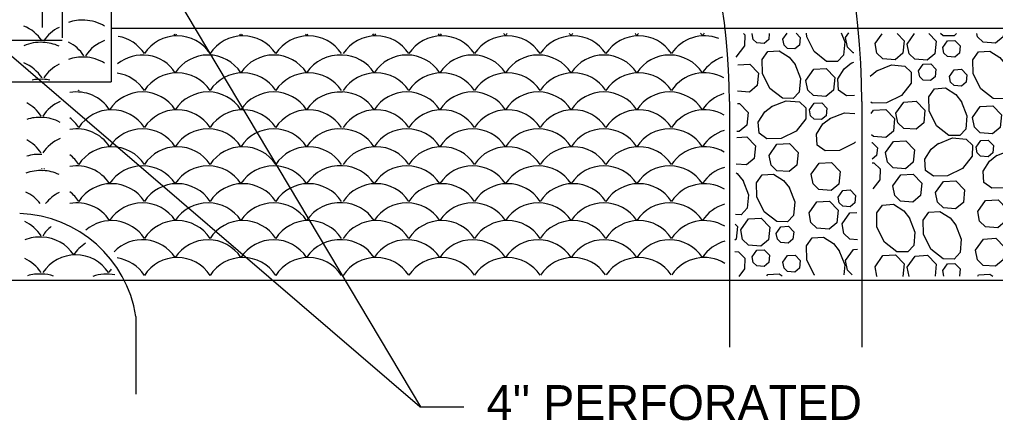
# Model space of a CAD drawing. Extents: x 1007 to 1035.5, y 1000.5 to 1021.5.
# Drawn here: x 1021.82 to 1027.41, y 1010.47 to 1012.77 of the extents above; entities that cross this region are included whole.
import ezdxf

# ---------------------------------------------------------------- set-up
doc = ezdxf.new("R2010")
doc.units = 0
doc.layers.add('1', color=7, linetype='Continuous')
doc.layers.add('5', color=7, linetype='Continuous')

msp = doc.modelspace()

# ---------------------------------------------------------------- linework, layer by layer
at = {"layer": '1'}
for p, q in [((1022.0648, 1012.6691), (1022.0648, 1015.8512)), ((1022.3453, 1014.9028), (1022.3453, 1012.4171)), ((1022.01, 1014.095), (1024.1172, 1010.5532)), ((1021.9513, 1012.728), (1021.9513, 1013.2242)), ((1022.3453, 1012.7248), (1029.6994, 1012.7248)), ((1016.6787, 1012.6561), (1022.0629, 1012.6561)), ((1024.1151, 1010.5532), (1021.6674, 1012.6535)), ((1017.3038, 1012.4171), (1022.3453, 1012.4171)), ((1025.8891, 1012.3034), (1025.8891, 1010.8943)), ((1026.6478, 1012.3034), (1026.6478, 1010.8943)), ((1008.4609, 1011.2787), (1030.2933, 1011.2787)), ((1022.4868, 1011.0708), (1022.4868, 1010.6256)), ((1024.1151, 1010.5532), (1024.3672, 1010.5532))]:
    msp.add_line(p, q, dxfattribs=at)
for centre, radius, start, end in [((1022.4183, 1012.3034), 7.875, 0, 90), ((1022.4183, 1012.3262), 7.5371, 0, 90), ((1022.4183, 1012.3118), 7.1314, 0, 90), ((1022.3781, 1012.3034), 4.2697, 0, 90), ((1022.3413, 1012.3034), 3.5478, 0, 90), ((1021.7954, 1010.9617), 0.7, 8.972, 87.8919)]:
    msp.add_arc(centre, radius, start, end, dxfattribs=at)
at = {"layer": '5'}
for points in [[(1025.9695, 1012.6935), (1025.9773, 1012.6862), (1025.9761, 1012.6237), (1025.9257, 1012.5592)], [(1026.1181, 1012.6947), (1026.1146, 1012.6594), (1026.0881, 1012.6373), (1026.0457, 1012.6405), (1026.0258, 1012.6598), (1026.0193, 1012.693)], [(1026.0193, 1012.693), (1026.0198, 1012.6939)], [(1026.2718, 1012.6958), (1026.2955, 1012.6712), (1026.2912, 1012.6279), (1026.2647, 1012.6058), (1026.2223, 1012.6089), (1026.2023, 1012.6282), (1026.1958, 1012.6615)], [(1026.1958, 1012.6615), (1026.2197, 1012.6954)], [(1026.5302, 1012.6978), (1026.5504, 1012.647), (1026.5438, 1012.5699), (1026.5089, 1012.5333), (1026.4464, 1012.5345), (1026.3754, 1012.5901), (1026.3325, 1012.6759), (1026.3322, 1012.6963)], [(1026.5553, 1012.6718), (1026.5738, 1012.6982)], [(1026.6023, 1012.5839), (1026.5993, 1012.5842), (1026.5661, 1012.6163), (1026.5553, 1012.6718)], [(1026.7244, 1012.6365), (1026.7643, 1012.6932)], [(1026.8513, 1012.6934), (1026.8905, 1012.6527), (1026.8833, 1012.5805), (1026.8392, 1012.5437), (1026.7685, 1012.5488), (1026.7353, 1012.581), (1026.7245, 1012.6364)], [(1027.0327, 1012.6937), (1027.0749, 1012.65), (1027.0678, 1012.5777), (1027.0235, 1012.541), (1026.9528, 1012.5461), (1026.9197, 1012.5783), (1026.9088, 1012.6337)], [(1026.9088, 1012.6337), (1026.9508, 1012.6936)], [(1027.1906, 1012.6941), (1027.1776, 1012.6804), (1027.1151, 1012.6816), (1027.0993, 1012.6939)], [(1027.4615, 1012.6947), (1027.4596, 1012.6753), (1027.4153, 1012.6386), (1027.3447, 1012.6437), (1027.3115, 1012.6759), (1027.3079, 1012.6943)], [(1027.1128, 1012.6141), (1027.1396, 1012.6523), (1027.1826, 1012.6547), (1027.2124, 1012.6238), (1027.2081, 1012.5805), (1027.1816, 1012.5584), (1027.1392, 1012.5615), (1027.1192, 1012.5808), (1027.1128, 1012.614)], [(1026.2635, 1012.5193), (1026.2968, 1012.4355), (1026.2901, 1012.3584), (1026.2553, 1012.3218), (1026.1928, 1012.323), (1026.1218, 1012.3786), (1026.0789, 1012.4644), (1026.0774, 1012.5453), (1026.1098, 1012.5909), (1026.1743, 1012.5952), (1026.2319, 1012.5582), (1026.2657, 1012.5159)], [(1027.4718, 1012.5173), (1027.5052, 1012.4335), (1027.4985, 1012.3564), (1027.4637, 1012.3198), (1027.4012, 1012.321), (1027.3302, 1012.3766), (1027.2873, 1012.4624), (1027.2858, 1012.5433), (1027.3182, 1012.5888), (1027.3827, 1012.5932), (1027.4403, 1012.5562), (1027.474, 1012.5139)], [(1025.9378, 1012.5149), (1026.006, 1012.5188), (1026.0558, 1012.4672), (1026.0486, 1012.395), (1026.0043, 1012.3582), (1025.9361, 1012.3632)], [(1026.607, 1012.3383), (1026.5605, 1012.3375), (1026.515, 1012.3698), (1026.5107, 1012.4343), (1026.5476, 1012.4919), (1026.5899, 1012.5257)], [(1026.5866, 1012.5236), (1026.6033, 1012.5302)], [(1026.7345, 1012.4808), (1026.8184, 1012.5141), (1026.8954, 1012.5074), (1026.932, 1012.4727), (1026.9308, 1012.4102), (1026.8753, 1012.3391), (1026.7894, 1012.2962), (1026.7085, 1012.2947), (1026.6998, 1012.301)], [(1026.974, 1012.4795), (1027.0009, 1012.5178), (1027.0438, 1012.5202), (1027.0737, 1012.4893), (1027.0693, 1012.4459), (1027.0428, 1012.4238), (1027.0004, 1012.427), (1026.9805, 1012.4463), (1026.974, 1012.4795)], [(1026.3281, 1012.4252), (1026.3729, 1012.489), (1026.4445, 1012.4931), (1026.4943, 1012.4415), (1026.487, 1012.3692), (1026.4428, 1012.3325), (1026.3722, 1012.3376), (1026.3389, 1012.3698), (1026.3282, 1012.4252)], [(1026.6963, 1012.4498), (1026.7379, 1012.483)], [(1027.1505, 1012.448), (1027.1774, 1012.4862), (1027.2203, 1012.4887), (1027.2503, 1012.4577), (1027.2459, 1012.4144), (1027.2194, 1012.3923), (1027.177, 1012.3954), (1027.157, 1012.4147), (1027.1506, 1012.448)], [(1027.2183, 1012.3058), (1027.2515, 1012.222), (1027.2448, 1012.1449), (1027.2101, 1012.1083), (1027.1476, 1012.1095), (1027.0765, 1012.1651), (1027.0337, 1012.2509), (1027.0322, 1012.3318), (1027.0646, 1012.3774), (1027.129, 1012.3817), (1027.1867, 1012.3447), (1027.2204, 1012.3024)], [(1025.9348, 1012.2918), (1025.9463, 1012.2925), (1025.996, 1012.2409), (1025.9888, 1012.1687), (1025.9446, 1012.1318), (1025.932, 1012.1327)], [(1026.1306, 1012.2756), (1026.2145, 1012.3088), (1026.2915, 1012.3022), (1026.3281, 1012.2674), (1026.3269, 1012.2049), (1026.2714, 1012.1338), (1026.1855, 1012.0909), (1026.1046, 1012.0895), (1026.0591, 1012.1219), (1026.0548, 1012.1863), (1026.0917, 1012.244), (1026.134, 1012.2777)], [(1026.3485, 1012.2558), (1026.3754, 1012.2942), (1026.4183, 1012.2966), (1026.4482, 1012.2657), (1026.4439, 1012.2222), (1026.4173, 1012.2002), (1026.3749, 1012.2032), (1026.355, 1012.2227), (1026.3486, 1012.2558)], [(1026.8443, 1012.2375), (1026.8892, 1012.3012), (1026.9608, 1012.3053), (1027.0105, 1012.2537), (1027.0033, 1012.1815), (1026.9591, 1012.1447), (1026.8884, 1012.1498), (1026.8552, 1012.1821), (1026.8444, 1012.2375)], [(1027.2828, 1012.2117), (1027.3277, 1012.2755), (1027.3993, 1012.2796), (1027.449, 1012.228), (1027.4418, 1012.1557), (1027.3976, 1012.119), (1027.3269, 1012.1241), (1027.2937, 1012.1563), (1027.2829, 1012.2117)], [(1026.4647, 1012.2067), (1026.5485, 1012.24), (1026.609, 1012.2347)], [(1026.7013, 1012.2345), (1026.7153, 1012.2545), (1026.7869, 1012.2586), (1026.8367, 1012.207), (1026.8295, 1012.1347), (1026.7853, 1012.098), (1026.7146, 1012.1031), (1026.7041, 1012.1132)], [(1026.6121, 1012.0736), (1026.6054, 1012.065), (1026.5196, 1012.0221), (1026.4386, 1012.0207), (1026.3931, 1012.0531), (1026.3888, 1012.1175), (1026.4258, 1012.1752), (1026.4681, 1012.2089)], [(1025.9314, 1012.0983), (1025.9884, 1012.1016), (1026.0382, 1012.05), (1026.0309, 1011.9777), (1025.9868, 1011.941), (1025.9287, 1011.9452)], [(1026.1171, 1011.9947), (1026.1619, 1012.0585), (1026.2334, 1012.0626), (1026.2832, 1012.011), (1026.276, 1011.9387), (1026.2318, 1011.9019), (1026.1612, 1011.9071), (1026.1279, 1011.9393), (1026.1171, 1011.9947)], [(1026.7051, 1012.0682), (1026.7076, 1012.0683), (1026.7374, 1012.0374), (1026.7331, 1011.9941), (1026.7073, 1011.9726)], [(1026.7847, 1012.0112), (1026.8294, 1012.0749), (1026.901, 1012.079), (1026.9508, 1012.0274), (1026.9435, 1011.9552), (1026.8993, 1011.9183), (1026.8287, 1011.9235), (1026.7954, 1011.9557), (1026.7847, 1012.0112)], [(1027.0853, 1012.0621), (1027.1693, 1012.0953), (1027.2463, 1012.0887), (1027.2828, 1012.0539), (1027.2817, 1011.9914), (1027.2262, 1011.9203), (1027.1403, 1011.8774), (1027.0593, 1011.876), (1027.0138, 1011.9084), (1027.0095, 1011.9728), (1027.0464, 1012.0305), (1027.0888, 1012.0642)], [(1027.3033, 1012.0423), (1027.3302, 1012.0807), (1027.3731, 1012.0831), (1027.4029, 1012.0522), (1027.3987, 1012.0087), (1027.3721, 1011.9867), (1027.3297, 1011.9897), (1027.3098, 1012.0092), (1027.3033, 1012.0423)], [(1027.4194, 1011.9932), (1027.5033, 1012.0265), (1027.5803, 1012.0198), (1027.6168, 1011.9851), (1027.6157, 1011.9226), (1027.5602, 1011.8515), (1027.4743, 1011.8086), (1027.3933, 1011.8072), (1027.3478, 1011.8396), (1027.3435, 1011.904), (1027.3805, 1011.9617), (1027.4228, 1011.9954)], [(1026.3584, 1011.8863), (1026.4033, 1011.9501), (1026.4748, 1011.9542), (1026.5246, 1011.9026), (1026.5174, 1011.8303), (1026.4732, 1011.7935), (1026.4025, 1011.7987), (1026.3693, 1011.8309), (1026.3585, 1011.8863)], [(1026.7078, 1011.9528), (1026.7167, 1011.9521), (1026.7533, 1011.9172), (1026.7521, 1011.8547), (1026.7113, 1011.8025)], [(1025.9278, 1011.8948), (1025.9337, 1011.8911), (1025.9674, 1011.8487)], [(1026.231, 1011.8115), (1026.2643, 1011.7277), (1026.2576, 1011.6506), (1026.2228, 1011.614), (1026.1603, 1011.6152), (1026.0893, 1011.6707), (1026.0464, 1011.7566), (1026.0449, 1011.8375), (1026.0773, 1011.8831), (1026.1418, 1011.8873), (1026.1994, 1011.8504), (1026.2332, 1011.8081)], [(1026.8268, 1011.8202), (1026.8716, 1011.884), (1026.9432, 1011.8881), (1026.9929, 1011.8365), (1026.9857, 1011.7642), (1026.9415, 1011.7275), (1026.8708, 1011.7326), (1026.8377, 1011.7648), (1026.8268, 1011.8202)], [(1025.9653, 1011.8522), (1025.9986, 1011.7683), (1025.9919, 1011.6912), (1025.9571, 1011.6547), (1025.9236, 1011.6553)], [(1027.0718, 1011.7812), (1027.1167, 1011.845), (1027.1882, 1011.8491), (1027.2379, 1011.7975), (1027.2308, 1011.7252), (1027.1865, 1011.6884), (1027.1159, 1011.6936), (1027.0827, 1011.7258), (1027.0718, 1011.7812)], [(1026.5124, 1011.7557), (1026.5393, 1011.7939), (1026.5823, 1011.7964), (1026.6121, 1011.7654), (1026.6078, 1011.7221), (1026.5813, 1011.7), (1026.5389, 1011.7031), (1026.5189, 1011.7224), (1026.5125, 1011.7557)], [(1026.3459, 1011.6649), (1026.3908, 1011.7287), (1026.4623, 1011.7327), (1026.512, 1011.6812), (1026.5048, 1011.6089), (1026.4606, 1011.5722), (1026.3899, 1011.5772), (1026.3568, 1011.6095), (1026.3459, 1011.6649)], [(1027.3132, 1011.6728), (1027.358, 1011.7366), (1027.4296, 1011.7407), (1027.4793, 1011.6891), (1027.4722, 1011.6168), (1027.4279, 1011.58), (1027.3573, 1011.5852), (1027.324, 1011.6174), (1027.3133, 1011.6728)], [(1026.5353, 1011.6017), (1026.5801, 1011.6653), (1026.6199, 1011.6677)], [(1026.9201, 1011.6387), (1026.9533, 1011.5548), (1026.9467, 1011.4777), (1026.9118, 1011.4412), (1026.8493, 1011.4423), (1026.7783, 1011.4979), (1026.7354, 1011.5837), (1026.734, 1011.6647), (1026.7663, 1011.7102), (1026.8308, 1011.7145), (1026.8884, 1011.6776), (1026.9222, 1011.6352)], [(1027.1858, 1011.598), (1027.219, 1011.5142), (1027.2123, 1011.4371), (1027.1776, 1011.4005), (1027.1151, 1011.4017), (1027.044, 1011.4572), (1027.0012, 1011.5431), (1026.9997, 1011.624), (1027.0321, 1011.6696), (1027.0965, 1011.6738), (1027.1542, 1011.6369), (1027.1879, 1011.5946)], [(1025.9541, 1011.5673), (1025.9988, 1011.6311), (1026.0704, 1011.6352), (1026.1202, 1011.5836), (1026.113, 1011.5113), (1026.0688, 1011.4745), (1025.9981, 1011.4797), (1025.9649, 1011.5119), (1025.9541, 1011.5673)], [(1025.9226, 1011.5999), (1025.9358, 1011.5863), (1025.9286, 1011.514), (1025.921, 1011.5077)], [(1026.158, 1011.5477), (1026.1848, 1011.5858), (1026.2278, 1011.5883), (1026.2577, 1011.5573), (1026.2533, 1011.514), (1026.2268, 1011.492), (1026.1844, 1011.495), (1026.1644, 1011.5143), (1026.158, 1011.5476)], [(1026.6229, 1011.5108), (1026.5793, 1011.514), (1026.5461, 1011.5462), (1026.5353, 1011.6016)], [(1026.3793, 1011.3072), (1026.3754, 1011.3102), (1026.3325, 1011.396), (1026.3311, 1011.4769), (1026.3634, 1011.5224), (1026.4279, 1011.5267), (1026.4855, 1011.4898), (1026.5193, 1011.4475)], [(1027.3007, 1011.4514), (1027.3455, 1011.5152), (1027.417, 1011.5192), (1027.4668, 1011.4677), (1027.4596, 1011.3954), (1027.4153, 1011.3587), (1027.3447, 1011.3637), (1027.3115, 1011.396), (1027.3007, 1011.4514)], [(1025.9198, 1011.4428), (1025.9407, 1011.441), (1025.9773, 1011.4062), (1025.9761, 1011.3437), (1025.9424, 1011.3007)], [(1026.0193, 1011.4131), (1026.0462, 1011.4513), (1026.0891, 1011.4538), (1026.1189, 1011.4228), (1026.1146, 1011.3795), (1026.0881, 1011.3574), (1026.0457, 1011.3605), (1026.0258, 1011.3798), (1026.0193, 1011.4131)], [(1026.5171, 1011.4508), (1026.5504, 1011.367), (1026.5454, 1011.3097)], [(1026.5553, 1011.3918), (1026.6001, 1011.4557), (1026.6239, 1011.457)], [(1026.1958, 1011.3816), (1026.2227, 1011.4198), (1026.2656, 1011.4223), (1026.2955, 1011.3913), (1026.2912, 1011.348), (1026.2647, 1011.3259), (1026.2223, 1011.329), (1026.2023, 1011.3483), (1026.1958, 1011.3816)], [(1026.5928, 1011.3104), (1026.5661, 1011.3364), (1026.5553, 1011.3918)], [(1026.7244, 1011.3565), (1026.7693, 1011.4203), (1026.8408, 1011.4243), (1026.8905, 1011.3728), (1026.8833, 1011.3008)], [(1026.9088, 1011.3538), (1026.9536, 1011.4176), (1027.0252, 1011.4217), (1027.0749, 1011.3701), (1027.0681, 1011.3016)], [(1026.7361, 1011.3003), (1026.7353, 1011.3011), (1026.7245, 1011.3565)], [(1026.9192, 1011.301), (1026.9088, 1011.3538)], [(1027.1128, 1011.3342), (1027.1396, 1011.3723), (1027.1826, 1011.3748), (1027.2124, 1011.3438), (1027.2083, 1011.3021)], [(1027.119, 1011.3017), (1027.1128, 1011.3341)], [(1026.1042, 1011.3031), (1026.1098, 1011.311), (1026.1743, 1011.3152), (1026.1913, 1011.3043)], [(1027.3136, 1011.3025), (1027.3182, 1011.3089), (1027.3827, 1011.3132), (1027.3989, 1011.3028)]]:
    msp.add_lwpolyline(points, dxfattribs=at)
for centre, start, end in [((1021.7596, 1012.5285), 33.1386, 67.9413), ((1022.1466, 1012.5285), 116.6487, 146.8614), ((1022.1763, 1012.5456), 85.7476, 109.7641), ((1022.1868, 1012.5456), 57.6435, 88.4378), ((1022.3468, 1012.4557), 33.1386, 80.3852), ((1022.7233, 1012.4557), 33.1386, 146.8614), ((1022.5238, 1012.5578), 33.1386, 35.8149), ((1022.9003, 1012.5578), 144.1776, 146.8614), ((1023.0998, 1012.4557), 33.1386, 146.8614), ((1022.9003, 1012.5578), 33.1386, 36.0586), ((1023.2768, 1012.5578), 143.9331, 146.8614), ((1023.4763, 1012.4557), 33.1386, 146.8614), ((1023.2768, 1012.5578), 33.1386, 36.3031), ((1023.6533, 1012.5578), 143.6879, 146.8614), ((1023.8633, 1012.4557), 33.1386, 146.8614), ((1023.6638, 1012.5578), 33.1386, 36.5551), ((1024.0403, 1012.5578), 143.435, 146.8614), ((1024.2398, 1012.4557), 33.1386, 146.8614), ((1024.0403, 1012.5578), 33.1386, 36.8011), ((1024.4168, 1012.5578), 143.1882, 146.8614), ((1024.6163, 1012.4557), 33.1386, 146.8614), ((1024.4168, 1012.5578), 33.1386, 37.048), ((1024.7933, 1012.5578), 142.9406, 146.8614), ((1024.9928, 1012.4557), 33.1386, 146.8614), ((1024.7933, 1012.5578), 33.1386, 37.2956), ((1025.1698, 1012.5578), 142.6922, 146.8614), ((1025.3693, 1012.4557), 33.1386, 146.8614), ((1025.1698, 1012.5578), 33.1386, 37.544), ((1025.5463, 1012.5578), 142.443, 146.8614), ((1025.7458, 1012.4557), 68.6598, 146.8614), ((1025.5463, 1012.5578), 33.1386, 37.7932), ((1025.9228, 1012.5578), 142.1929, 146.8614), ((1021.9366, 1012.4186), 85.7476, 114.2746), ((1021.9471, 1012.4186), 64.0142, 88.4378), ((1021.9993, 1012.4435), 33.1386, 63.3513), ((1022.3863, 1012.4435), 110.5779, 146.8614), ((1022.1763, 1012.3336), 85.7476, 109.7641), ((1022.5238, 1012.3458), 33.1386, 129.4481), ((1022.9003, 1012.3458), 33.1386, 146.8614), ((1023.2768, 1012.3458), 33.1386, 146.8614), ((1023.6533, 1012.3458), 85.7476, 146.8614), ((1023.6638, 1012.3458), 33.1386, 88.4378), ((1024.0403, 1012.3458), 33.1386, 146.8614), ((1024.4168, 1012.3458), 33.1386, 146.8614), ((1024.7933, 1012.3458), 33.1386, 146.8614), ((1025.1698, 1012.3458), 33.1386, 146.8614), ((1025.5463, 1012.3458), 33.1386, 146.8614), ((1025.9228, 1012.3458), 108.9123, 146.8614), ((1021.7596, 1012.3165), 33.1386, 67.9413), ((1022.1466, 1012.3165), 116.6487, 146.8614), ((1022.1868, 1012.3336), 57.6435, 88.4378), ((1022.3468, 1012.2437), 33.1386, 81.6059), ((1022.7233, 1012.2437), 33.1386, 146.8614), ((1023.0998, 1012.2437), 33.1386, 146.8614), ((1023.4763, 1012.2437), 33.1386, 146.8614), ((1023.8633, 1012.2437), 33.1386, 146.8614), ((1024.2398, 1012.2437), 33.1386, 146.8614), ((1024.6163, 1012.2437), 33.1386, 146.8614), ((1024.9928, 1012.2437), 33.1386, 146.8614), ((1025.3693, 1012.2437), 33.1386, 146.8614), ((1025.7458, 1012.2437), 60.2927, 146.8614), ((1021.9366, 1012.2066), 85.7476, 101.7939), ((1021.9471, 1012.2066), 78.2061, 88.4378), ((1022.1473, 1012.1338), 33.1386, 100.1325), ((1021.9703, 1012.2437), 33.1386, 33.8639), ((1022.3468, 1012.2437), 146.1361, 146.8614), ((1022.5238, 1012.1338), 33.1386, 146.8614), ((1022.9003, 1012.1338), 33.1386, 146.8614), ((1023.2768, 1012.1338), 33.1386, 146.8614), ((1023.6533, 1012.1338), 85.7476, 146.8614), ((1023.6638, 1012.1338), 33.1386, 88.4378), ((1024.0403, 1012.1338), 33.1386, 146.8614), ((1024.4168, 1012.1338), 33.1386, 146.8614), ((1024.7933, 1012.1338), 33.1386, 146.8614), ((1025.1698, 1012.1338), 33.1386, 146.8614), ((1025.5463, 1012.1338), 33.1386, 146.8614), ((1025.9228, 1012.1338), 106.7842, 146.8614), ((1021.7542, 1012.0979), 33.1386, 61.7973), ((1022.1412, 1012.0979), 113.5782, 146.8614), ((1022.3468, 1012.0317), 33.1386, 146.8614), ((1022.7233, 1012.0317), 33.1386, 146.8614), ((1023.0998, 1012.0317), 33.1386, 146.8614), ((1023.4763, 1012.0317), 33.1386, 146.8614), ((1023.8633, 1012.0317), 33.1386, 146.8614), ((1024.2398, 1012.0317), 33.1386, 146.8614), ((1024.6163, 1012.0317), 33.1386, 146.8614), ((1024.9928, 1012.0317), 33.1386, 146.8614), ((1025.3693, 1012.0317), 33.1386, 146.8614), ((1025.7458, 1012.0317), 59.9284, 146.8614), ((1021.9312, 1011.988), 85.7476, 108.3049), ((1021.9417, 1011.988), 60.8783, 88.4378), ((1021.9703, 1012.0317), 33.1386, 52.3569), ((1022.1473, 1011.9218), 33.1386, 100.1325), ((1022.5238, 1011.9218), 33.1386, 146.8614), ((1022.9003, 1011.9218), 33.1386, 146.8614), ((1023.2768, 1011.9218), 33.1386, 146.8614), ((1023.6533, 1011.9218), 85.7476, 146.8614), ((1023.6638, 1011.9218), 33.1386, 88.4378), ((1024.0403, 1011.9218), 33.1386, 146.8614), ((1024.4168, 1011.9218), 33.1386, 146.8614), ((1024.7933, 1011.9218), 33.1386, 146.8614), ((1025.1698, 1011.9218), 33.1386, 146.8614), ((1025.5463, 1011.9218), 33.1386, 146.8614), ((1025.9228, 1011.9218), 106.4562, 146.8614), ((1021.7542, 1011.8859), 33.1386, 61.7973), ((1022.1412, 1011.8859), 113.5782, 146.8614), ((1021.9312, 1011.776), 85.7476, 108.3049), ((1022.3468, 1011.8197), 33.1386, 146.8614), ((1022.7233, 1011.8197), 33.1386, 146.8614), ((1023.0998, 1011.8197), 33.1386, 146.8614), ((1023.4763, 1011.8197), 33.1386, 146.8614), ((1023.8633, 1011.8197), 33.1386, 146.8614), ((1024.2398, 1011.8197), 33.1386, 146.8614), ((1024.6163, 1011.8197), 33.1386, 146.8614), ((1024.9928, 1011.8197), 33.1386, 146.8614), ((1025.3693, 1011.8197), 33.1386, 146.8614), ((1025.7458, 1011.8197), 59.5627, 146.8614), ((1021.9703, 1011.8197), 33.1386, 52.3569), ((1021.9366, 1011.6828), 85.7476, 111.2595), ((1021.7596, 1011.7927), 33.1386, 34.4538), ((1021.9471, 1011.6828), 64.0142, 88.4378), ((1022.1466, 1011.7927), 145.5462, 146.8614), ((1022.1473, 1011.7098), 33.1386, 100.1325), ((1022.5238, 1011.7098), 33.1386, 146.8614), ((1022.9003, 1011.7098), 33.1386, 146.8614), ((1023.2768, 1011.7098), 33.1386, 146.8614), ((1023.6533, 1011.7098), 85.7476, 146.8614), ((1023.6638, 1011.7098), 33.1386, 88.4378), ((1024.0403, 1011.7098), 33.1386, 146.8614), ((1024.4168, 1011.7098), 33.1386, 146.8614), ((1024.7933, 1011.7098), 33.1386, 146.8614), ((1025.1698, 1011.7098), 33.1386, 146.8614), ((1025.5463, 1011.7098), 33.1386, 146.8614), ((1025.9228, 1011.7098), 106.1288, 146.8614), ((1022.3468, 1011.6077), 33.1386, 146.8614), ((1022.7233, 1011.6077), 33.1386, 146.8614), ((1023.0998, 1011.6077), 33.1386, 146.8614), ((1023.4763, 1011.6077), 33.1386, 146.8614), ((1023.8633, 1011.6077), 33.1386, 146.8614), ((1024.2398, 1011.6077), 33.1386, 146.8614), ((1024.6163, 1011.6077), 33.1386, 146.8614), ((1024.9928, 1011.6077), 33.1386, 146.8614), ((1025.3693, 1011.6077), 33.1386, 146.8614), ((1025.7458, 1011.6077), 59.1956, 146.8614), ((1021.7596, 1011.5807), 37.7101, 64.9079), ((1022.1466, 1011.5807), 116.6487, 142.2899), ((1021.9703, 1011.6077), 33.1386, 52.3569), ((1022.1473, 1011.4978), 33.1386, 100.1325), ((1022.5238, 1011.4978), 33.1386, 146.8614), ((1022.9003, 1011.4978), 33.1386, 146.8614), ((1023.2768, 1011.4978), 33.1386, 146.8614), ((1023.6533, 1011.4978), 85.7476, 146.8614), ((1023.6638, 1011.4978), 33.1386, 88.4378), ((1024.0403, 1011.4978), 33.1386, 146.8614), ((1024.4168, 1011.4978), 33.1386, 146.8614), ((1024.7933, 1011.4978), 33.1386, 146.8614), ((1025.1698, 1011.4978), 33.1386, 146.8614), ((1025.5463, 1011.4978), 33.1386, 146.8614), ((1022.1473, 1011.4978), 131.7773, 132.1299), ((1025.9228, 1011.4978), 105.8019, 146.8614), ((1021.7542, 1011.4112), 33.1386, 64.9079), ((1022.3468, 1011.3957), 33.1386, 131.0316), ((1022.7233, 1011.3957), 33.1386, 146.8614), ((1023.0998, 1011.3957), 33.1386, 146.8614), ((1023.4763, 1011.3957), 33.1386, 146.8614), ((1023.8633, 1011.3957), 33.1386, 146.8614), ((1024.2398, 1011.3957), 33.1386, 146.8614), ((1024.6163, 1011.3957), 33.1386, 146.8614), ((1024.9928, 1011.3957), 33.1386, 146.8614), ((1025.3693, 1011.3957), 33.1386, 146.8614), ((1025.7458, 1011.3957), 58.8271, 146.8614), ((1022.1412, 1011.4112), 128.6496, 146.8614), ((1021.9312, 1011.3013), 85.7476, 111.2595), ((1021.9417, 1011.3013), 33.1386, 88.4378), ((1022.5238, 1011.2858), 33.1386, 136.442), ((1022.9003, 1011.2858), 33.1386, 146.8614), ((1023.2768, 1011.2858), 33.1386, 146.8614), ((1023.6533, 1011.2858), 85.7476, 146.8614), ((1023.6638, 1011.2858), 33.1386, 88.4378), ((1024.0403, 1011.2858), 33.1386, 146.8614), ((1024.4168, 1011.2858), 33.1386, 146.8614), ((1024.7933, 1011.2858), 33.1386, 146.8614), ((1025.1698, 1011.2858), 33.1386, 146.8614), ((1025.5463, 1011.2858), 33.1386, 146.8614), ((1025.9228, 1011.2858), 105.4756, 146.8614), ((1022.3182, 1011.3013), 122.6298, 146.8614), ((1021.7542, 1011.1992), 33.1386, 64.9079), ((1022.1412, 1011.1992), 33.1386, 146.8614), ((1022.3468, 1011.1837), 33.1386, 81.7131), ((1022.7233, 1011.1837), 33.1386, 146.8614), ((1023.0998, 1011.1837), 33.1386, 146.8614), ((1023.4763, 1011.1837), 33.1386, 146.8614), ((1023.8633, 1011.1837), 33.1908, 146.8614), ((1024.2398, 1011.1837), 33.4302, 146.8093), ((1024.6163, 1011.1837), 33.6702, 146.5692), ((1024.9928, 1011.1837), 33.911, 146.3285), ((1025.3693, 1011.1837), 34.1524, 146.0871), ((1025.7458, 1011.1837), 58.4572, 145.845), ((1022.5177, 1011.1992), 140.6347, 146.8614), ((1021.9312, 1011.0893), 85.7476, 107.4173), ((1021.9417, 1011.0893), 71.2868, 88.4378), ((1022.3182, 1011.0893), 77.8789, 110.5124)]:
    msp.add_arc(centre, 0.225, start, end, dxfattribs=at)

# ---------------------------------------------------------------- texts
at = {"layer": '1'}
msp.add_text("4'' PERFORATED", height=0.2, dxfattribs=at).set_placement((1024.4964, 1010.4768))

doc.saveas('drawing.dxf')
